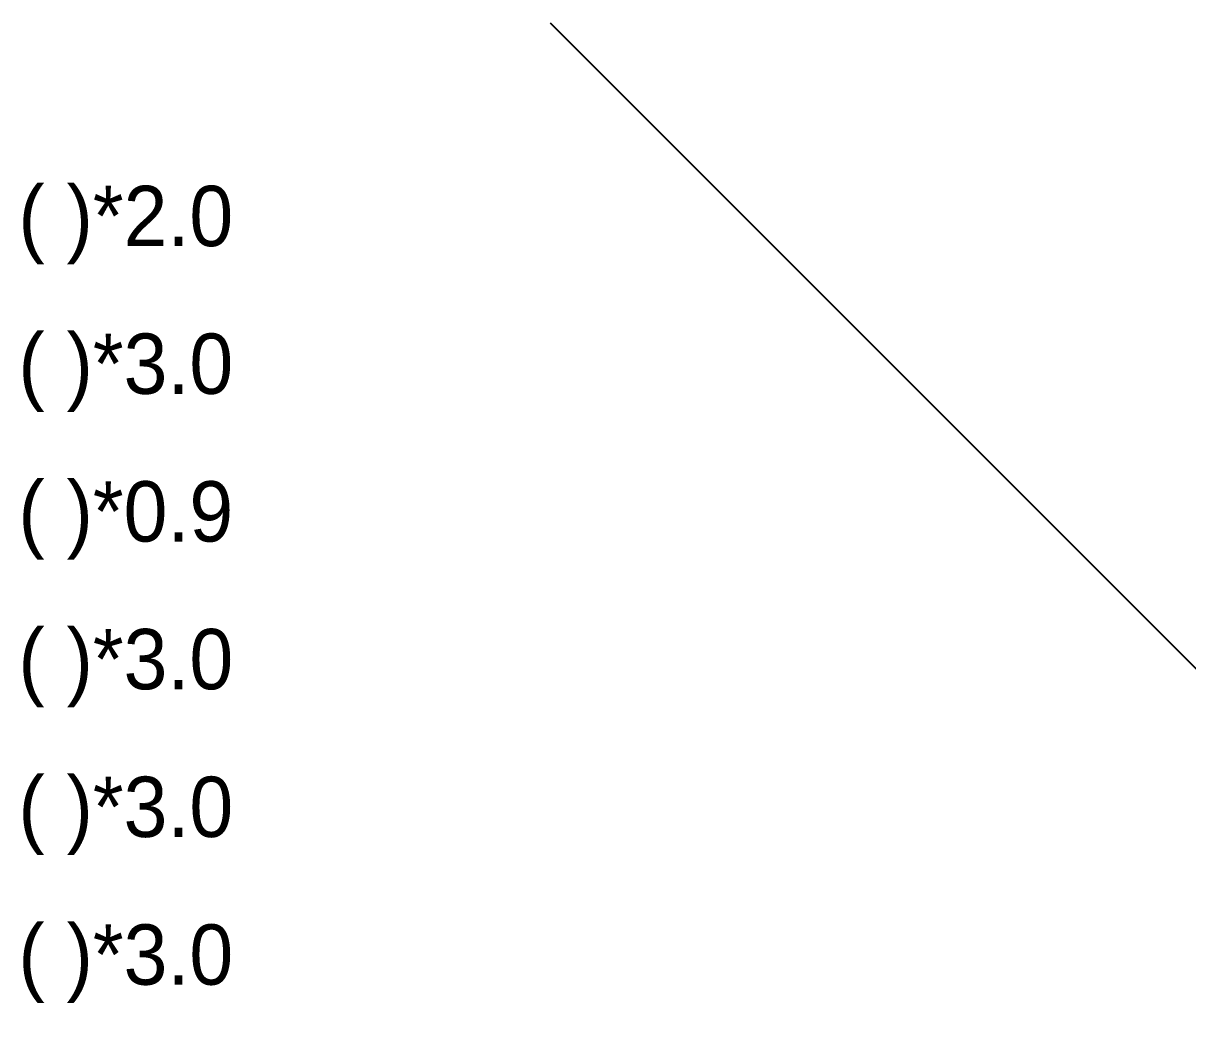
# Model space of a CAD drawing. Header units: millimetres. Extents: x -223175 to 287756, y -120611 to 352956.
# Drawn here: x -31993 to -16548, y 11758 to 25000 of the extents above; entities that cross this region are included whole.
import ezdxf

# ---------------------------------------------------------------- set-up
doc = ezdxf.new("R2010")
doc.units = ezdxf.units.MM
doc.header["$LTSCALE"] = 50
doc.linetypes.add('CONTINOUS', pattern=[0])
for name, color, linetype, lineweight in [('-물_ 01 (파랑150)', 150, 'CONTINOUS', 0), ('-물_ 02 (빨강230)', 230, 'CONTINOUS', 0), ('-물_ 03 (주황30)', 30, 'CONTINOUS', 0), ('-물_ 04 (녹색106)', 106, 'CONTINOUS', 0), ('-물_ 05 (밤색34)', 34, 'CONTINOUS', 0), ('-물_ 06 (보라202)', 202, 'CONTINOUS', 0)]:
    doc.layers.add(name, color=color, linetype=linetype, lineweight=lineweight)
doc.layers.add('Defpoint_ Grid Line_ 108', color=108, linetype='Continuous', plot=False)
doc.styles.add('HY울릉도L', font='HY울릉도l.ttf')

# ---------------------------------------------------------------- blocks, each defined once
blk = doc.blocks.new('A$C5E8C46C5')
at = {"layer": 'Defpoint_ Grid Line_ 108', "color": 1}
blk.add_line((0, 0), (-100000, 100000), dxfattribs=at)

msp = doc.modelspace()

# ---------------------------------------------------------------- block references
at = {"layer": 'Defpoint_ Grid Line_ 108', "xscale": 0.25, "yscale": 0.25, "zscale": 0.25}
msp.add_blockref('A$C5E8C46C5', (0, 0), dxfattribs=at)

# ---------------------------------------------------------------- texts
at = {"layer": '-물_ 01 (파랑150)', "style": 'HY울릉도L'}
msp.add_text('( )*2.0', height=800.00087, dxfattribs=at).set_placement((-32057.9734, 22044.3353))
at = {"layer": '-물_ 02 (빨강230)', "style": 'HY울릉도L'}
msp.add_text('( )*3.0', height=800.00087, dxfattribs=at).set_placement((-32057.9734, 20085.1495))
at = {"layer": '-물_ 03 (주황30)', "style": 'HY울릉도L'}
msp.add_text('( )*0.9', height=800.00087, dxfattribs=at).set_placement((-32057.9734, 18125.9637))
at = {"layer": '-물_ 04 (녹색106)', "style": 'HY울릉도L'}
msp.add_text('( )*3.0', height=800.00087, dxfattribs=at).set_placement((-32057.9734, 16166.7779))
at = {"layer": '-물_ 05 (밤색34)', "style": 'HY울릉도L'}
msp.add_text('( )*3.0', height=800.00087, dxfattribs=at).set_placement((-32057.9734, 14207.5921))
at = {"layer": '-물_ 06 (보라202)', "style": 'HY울릉도L'}
msp.add_text('( )*3.0', height=800.00087, dxfattribs=at).set_placement((-32057.9734, 12248.4063))

doc.saveas('drawing.dxf')
